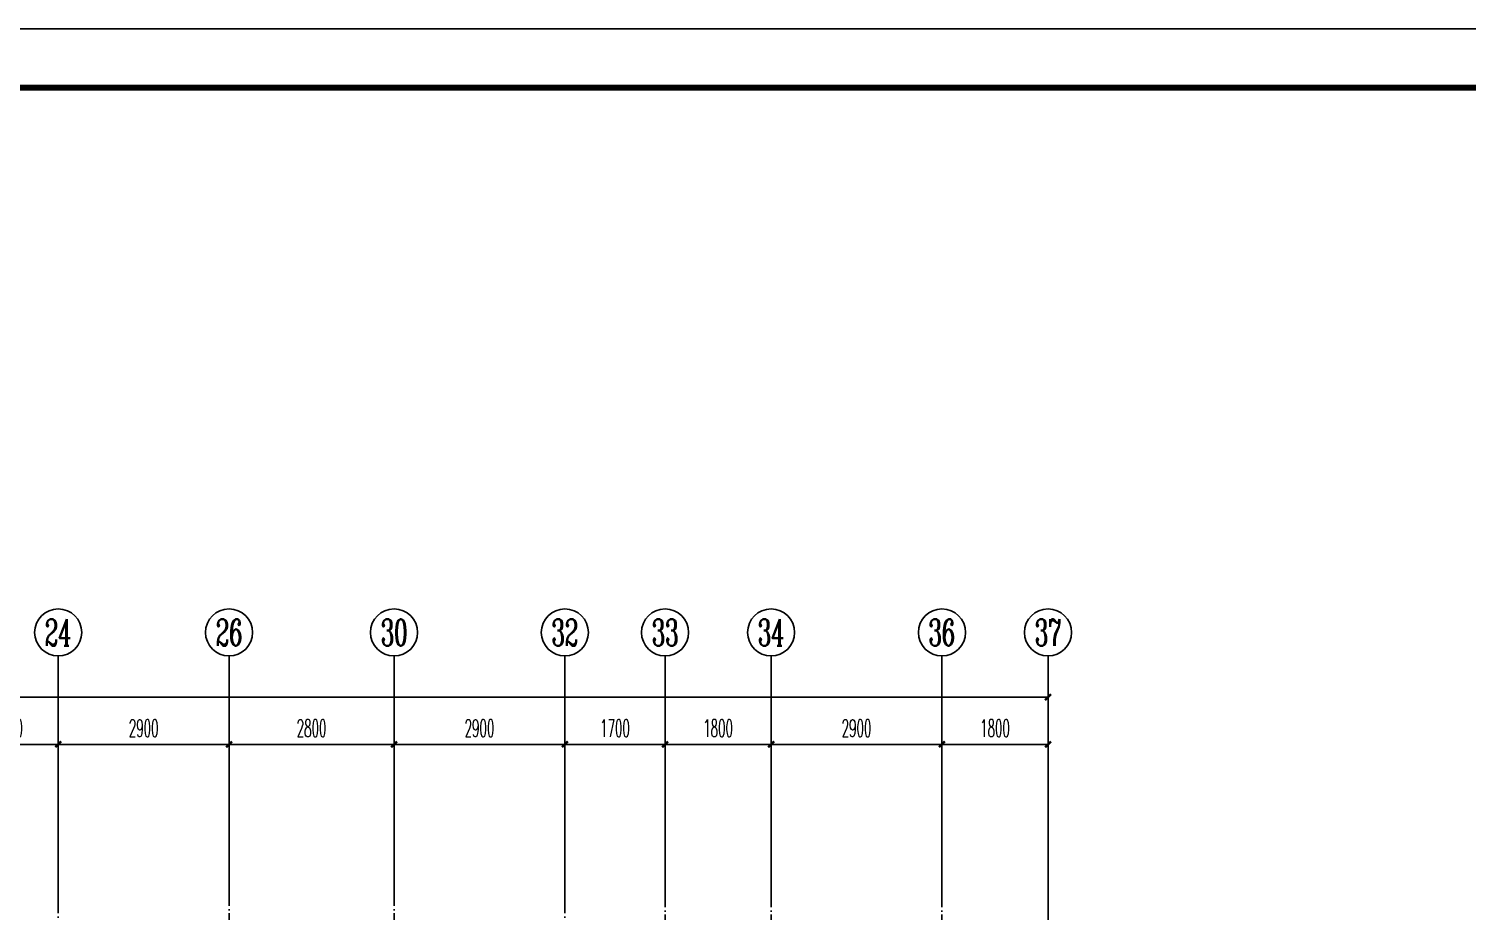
# Model space of a CAD drawing. Extents: x 27938 to 1507990, y 110129 to 923079.
# Drawn here: x 860617 to 885032, y 223623 to 238607 of the extents above; entities that cross this region are included whole.
import ezdxf
from ezdxf.enums import TextEntityAlignment as Align

# ---------------------------------------------------------------- set-up
doc = ezdxf.new("R2010")
doc.units = 0
doc.header["$LTSCALE"] = 1000
doc.header["$MEASUREMENT"] = 0
doc.linetypes.add('DOTE', pattern=[2.42, 2, -0.2, 0.02, -0.2])
for name, color, linetype in [('AXIS', 3, 'Continuous'), ('AXIS_TEXT', 7, 'Continuous'), ('DOTE', 1, 'Continuous'), ('图框', 140, 'Continuous')]:
    doc.layers.add(name, color=color, linetype=linetype)
doc.layers.add('yichutu', color=7, linetype='Continuous', true_color=0xffffff, plot=False)
doc.styles.add('_TCH_AXIS', font='COMPLEX', dxfattribs={"bigfont": 'GBCBIG'})
doc.styles.add('_TCH_DIM_T3', font='SIMPLEX.shx', dxfattribs={"width": 0.494118, "bigfont": 'GBCBIG.shx'})
doc.styles.add('COMPLEX', font='COMPLEX')
doc.dimstyles.new('_TCH_ARCH&&100', dxfattribs={"dimtxt": 297.5, "dimasz": 100, "dimexe": 250, "dimexo": 300, "dimgap": 126.25, "dimtad": 1, "dimdec": 0, "dimzin": 0, "dimdsep": 46, "dimtxsty": '_TCH_DIM_T3', "dimblk": 'ARCHTICK', "dimcen": 0.09, "dimclrt": 4, "dimazin": 2, "dimtfac": 1, "dimtdec": 0, "dimtix": 1, "dimtmove": 2, "dimatfit": 3, "dimfxl": 100, "dimtolj": 1, "dimtzin": 0, "dimarcsym": 0})

# ---------------------------------------------------------------- blocks, each defined once
blk = doc.blocks.new('TK')
at = {"layer": '图框'}
blk.add_lwpolyline([(465375, 548714), (549475, 548714), (549475, 489314), (465375, 489314)], close=True, dxfattribs=at)
blk.add_lwpolyline([(465375, 548714), (549475, 548714), (549475, 489314), (465375, 489314)], close=True, dxfattribs=at)
at = {"layer": '图框', "const_width": 100}
blk.add_lwpolyline([(548475, 490314), (548475, 547714), (467875, 547714), (467875, 490314)], close=True, dxfattribs=at)
blk = doc.blocks.new('yct-841-594-84100-59399.9999999999-100-1000.0')
at = {"layer": 'yichutu', "color": 7, "true_color": 0xffffff}
blk.add_lwpolyline([(0, 0), (0, 59400), (84100, 59400), (84100, 0)], close=True, dxfattribs=at)
blk = doc.blocks.new('_ArchTick')
at = {"color": 0, "linetype": 'ByBlock', "const_width": 0.4}
blk.add_lwpolyline([(-0.5, -0.5), (0.5, 0.5)], dxfattribs=at)
blk = doc.blocks.new('*D1029')
at = {"layer": 'AXIS', "color": 0, "lineweight": -2}
for p, q in [((876117, 224257), (876117, 226707)), ((877917, 224257), (877917, 226707)), ((876117, 226457), (877917, 226457))]:
    blk.add_line(p, q, dxfattribs=at)
at = {"layer": 'Defpoints', "color": 0}
for p in [(877917, 226457), (876117, 223957), (877917, 223957)]:
    blk.add_point(p, dxfattribs=at)
at = {"layer": 'AXIS', "color": 0, "lineweight": -2, "xscale": 100, "yscale": 100, "zscale": 100, "rotation": 180}
blk.add_blockref('_ArchTick', (876117, 226457), dxfattribs=at)
at = {"layer": 'AXIS', "color": 0, "lineweight": -2, "xscale": 100, "yscale": 100, "zscale": 100}
blk.add_blockref('_ArchTick', (877917, 226457), dxfattribs=at)
at = {"layer": 'AXIS', "color": 4, "insert": (877017, 226732), "char_height": 297.5, "attachment_point": 5, "style": '_TCH_DIM_T3'}
blk.add_mtext('\\A1;1800', dxfattribs=at)
blk = doc.blocks.new('*D1030')
at = {"layer": 'AXIS', "color": 0, "lineweight": -2}
for p, q in [((873217, 224257), (873217, 226707)), ((876117, 224257), (876117, 226707)), ((873217, 226457), (876117, 226457))]:
    blk.add_line(p, q, dxfattribs=at)
at = {"layer": 'Defpoints', "color": 0}
for p in [(876117, 226457), (873217, 223957), (876117, 223957)]:
    blk.add_point(p, dxfattribs=at)
at = {"layer": 'AXIS', "color": 0, "lineweight": -2, "xscale": 100, "yscale": 100, "zscale": 100, "rotation": 180}
blk.add_blockref('_ArchTick', (873217, 226457), dxfattribs=at)
at = {"layer": 'AXIS', "color": 0, "lineweight": -2, "xscale": 100, "yscale": 100, "zscale": 100}
blk.add_blockref('_ArchTick', (876117, 226457), dxfattribs=at)
at = {"layer": 'AXIS', "color": 4, "insert": (874667, 226732), "char_height": 297.5, "attachment_point": 5, "style": '_TCH_DIM_T3'}
blk.add_mtext('\\A1;2900', dxfattribs=at)
blk = doc.blocks.new('*D1031')
at = {"layer": 'AXIS', "color": 0, "lineweight": -2}
for p, q in [((871417, 224257), (871417, 226707)), ((873217, 224257), (873217, 226707)), ((871417, 226457), (873217, 226457))]:
    blk.add_line(p, q, dxfattribs=at)
at = {"layer": 'Defpoints', "color": 0}
for p in [(873217, 226457), (871417, 223957), (873217, 223957)]:
    blk.add_point(p, dxfattribs=at)
at = {"layer": 'AXIS', "color": 0, "lineweight": -2, "xscale": 100, "yscale": 100, "zscale": 100, "rotation": 180}
blk.add_blockref('_ArchTick', (871417, 226457), dxfattribs=at)
at = {"layer": 'AXIS', "color": 0, "lineweight": -2, "xscale": 100, "yscale": 100, "zscale": 100}
blk.add_blockref('_ArchTick', (873217, 226457), dxfattribs=at)
at = {"layer": 'AXIS', "color": 4, "insert": (872317, 226732), "char_height": 297.5, "attachment_point": 5, "style": '_TCH_DIM_T3'}
blk.add_mtext('\\A1;1800', dxfattribs=at)
blk = doc.blocks.new('*D1032')
at = {"layer": 'AXIS', "color": 0, "lineweight": -2}
for p, q in [((869717, 224257), (869717, 226707)), ((871417, 224257), (871417, 226707)), ((869717, 226457), (871417, 226457))]:
    blk.add_line(p, q, dxfattribs=at)
at = {"layer": 'Defpoints', "color": 0}
for p in [(871417, 226457), (869717, 223957), (871417, 223957)]:
    blk.add_point(p, dxfattribs=at)
at = {"layer": 'AXIS', "color": 0, "lineweight": -2, "xscale": 100, "yscale": 100, "zscale": 100, "rotation": 180}
blk.add_blockref('_ArchTick', (869717, 226457), dxfattribs=at)
at = {"layer": 'AXIS', "color": 0, "lineweight": -2, "xscale": 100, "yscale": 100, "zscale": 100}
blk.add_blockref('_ArchTick', (871417, 226457), dxfattribs=at)
at = {"layer": 'AXIS', "color": 4, "insert": (870567, 226732), "char_height": 297.5, "attachment_point": 5, "style": '_TCH_DIM_T3'}
blk.add_mtext('\\A1;1700', dxfattribs=at)
blk = doc.blocks.new('*D1033')
at = {"layer": 'AXIS', "color": 0, "lineweight": -2}
for p, q in [((866817, 224257), (866817, 226707)), ((869717, 224257), (869717, 226707)), ((866817, 226457), (869717, 226457))]:
    blk.add_line(p, q, dxfattribs=at)
at = {"layer": 'Defpoints', "color": 0}
for p in [(869717, 226457), (866817, 223957), (869717, 223957)]:
    blk.add_point(p, dxfattribs=at)
at = {"layer": 'AXIS', "color": 0, "lineweight": -2, "xscale": 100, "yscale": 100, "zscale": 100, "rotation": 180}
blk.add_blockref('_ArchTick', (866817, 226457), dxfattribs=at)
at = {"layer": 'AXIS', "color": 0, "lineweight": -2, "xscale": 100, "yscale": 100, "zscale": 100}
blk.add_blockref('_ArchTick', (869717, 226457), dxfattribs=at)
at = {"layer": 'AXIS', "color": 4, "insert": (868267, 226732), "char_height": 297.5, "attachment_point": 5, "style": '_TCH_DIM_T3'}
blk.add_mtext('\\A1;2900', dxfattribs=at)
blk = doc.blocks.new('*D1034')
at = {"layer": 'AXIS', "color": 0, "lineweight": -2}
for p, q in [((864017, 224257), (864017, 226707)), ((866817, 224257), (866817, 226707)), ((864017, 226457), (866817, 226457))]:
    blk.add_line(p, q, dxfattribs=at)
at = {"layer": 'Defpoints', "color": 0}
for p in [(866817, 226457), (864017, 223957), (866817, 223957)]:
    blk.add_point(p, dxfattribs=at)
at = {"layer": 'AXIS', "color": 0, "lineweight": -2, "xscale": 100, "yscale": 100, "zscale": 100, "rotation": 180}
blk.add_blockref('_ArchTick', (864017, 226457), dxfattribs=at)
at = {"layer": 'AXIS', "color": 0, "lineweight": -2, "xscale": 100, "yscale": 100, "zscale": 100}
blk.add_blockref('_ArchTick', (866817, 226457), dxfattribs=at)
at = {"layer": 'AXIS', "color": 4, "insert": (865417, 226732), "char_height": 297.5, "attachment_point": 5, "style": '_TCH_DIM_T3'}
blk.add_mtext('\\A1;2800', dxfattribs=at)
blk = doc.blocks.new('*D1035')
at = {"layer": 'AXIS', "color": 0, "lineweight": -2}
for p, q in [((861117, 224257), (861117, 226707)), ((864017, 224257), (864017, 226707)), ((861117, 226457), (864017, 226457))]:
    blk.add_line(p, q, dxfattribs=at)
at = {"layer": 'Defpoints', "color": 0}
for p in [(864017, 226457), (861117, 223957), (864017, 223957)]:
    blk.add_point(p, dxfattribs=at)
at = {"layer": 'AXIS', "color": 0, "lineweight": -2, "xscale": 100, "yscale": 100, "zscale": 100, "rotation": 180}
blk.add_blockref('_ArchTick', (861117, 226457), dxfattribs=at)
at = {"layer": 'AXIS', "color": 0, "lineweight": -2, "xscale": 100, "yscale": 100, "zscale": 100}
blk.add_blockref('_ArchTick', (864017, 226457), dxfattribs=at)
at = {"layer": 'AXIS', "color": 4, "insert": (862567, 226732), "char_height": 297.5, "attachment_point": 5, "style": '_TCH_DIM_T3'}
blk.add_mtext('\\A1;2900', dxfattribs=at)
blk = doc.blocks.new('*D1036')
at = {"layer": 'AXIS', "color": 0, "lineweight": -2}
for p, q in [((859417, 224257), (859417, 226707)), ((861117, 224257), (861117, 226707)), ((859417, 226457), (861117, 226457))]:
    blk.add_line(p, q, dxfattribs=at)
at = {"layer": 'Defpoints', "color": 0}
for p in [(861117, 226457), (859417, 223957), (861117, 223957)]:
    blk.add_point(p, dxfattribs=at)
at = {"layer": 'AXIS', "color": 0, "lineweight": -2, "xscale": 100, "yscale": 100, "zscale": 100, "rotation": 180}
blk.add_blockref('_ArchTick', (859417, 226457), dxfattribs=at)
at = {"layer": 'AXIS', "color": 0, "lineweight": -2, "xscale": 100, "yscale": 100, "zscale": 100}
blk.add_blockref('_ArchTick', (861117, 226457), dxfattribs=at)
at = {"layer": 'AXIS', "color": 4, "insert": (860267, 226732), "char_height": 297.5, "attachment_point": 5, "style": '_TCH_DIM_T3'}
blk.add_mtext('\\A1;1700', dxfattribs=at)
blk = doc.blocks.new('*D1051')
at = {"layer": 'AXIS', "color": 0, "lineweight": -2}
for p, q in [((827917, 224257), (827917, 227507)), ((877917, 224257), (877917, 227507)), ((827917, 227257), (877917, 227257))]:
    blk.add_line(p, q, dxfattribs=at)
at = {"layer": 'Defpoints', "color": 0}
for p in [(877917, 227257), (827917, 223957), (877917, 223957)]:
    blk.add_point(p, dxfattribs=at)
at = {"layer": 'AXIS', "color": 0, "lineweight": -2, "xscale": 100, "yscale": 100, "zscale": 100, "rotation": 180}
blk.add_blockref('_ArchTick', (827917, 227257), dxfattribs=at)
at = {"layer": 'AXIS', "color": 0, "lineweight": -2, "xscale": 100, "yscale": 100, "zscale": 100}
blk.add_blockref('_ArchTick', (877917, 227257), dxfattribs=at)
at = {"layer": 'AXIS', "color": 4, "insert": (852917, 227532), "char_height": 297.5, "attachment_point": 5, "style": '_TCH_DIM_T3'}
blk.add_mtext('\\A1;50000', dxfattribs=at)
blk = doc.blocks.new('_AXISO')
blk.add_circle((0, 0), 0.5)
at = {"layer": 'AXIS_TEXT', "style": 'COMPLEX', "width": 1.041667}
blk.add_attdef('A', text='', height=0.56, dxfattribs=at).set_placement((-0.25, -0.28), (0.25, -0.28), align=Align.FIT)

msp = doc.modelspace()

# ---------------------------------------------------------------- linework, layer by layer
at = {"layer": 'AXIS', "color": 8}
for p, q in [((861116.6, 223957), (861116.6, 227957)), ((864016.6, 223957), (864016.6, 227957)), ((866816.6, 223957), (866816.6, 227957)), ((869716.6, 223957), (869716.6, 227957)), ((871416.6, 223957), (871416.6, 227957)), ((873216.6, 223957), (873216.6, 227957)), ((876116.6, 223957), (876116.6, 227957)), ((877916.6, 223957), (877916.6, 227957))]:
    msp.add_line(p, q, dxfattribs=at)
at = {"layer": 'DOTE', "color": 169, "linetype": 'DOTE', "ltscale": 0.3}
for p, q in [((861116.6, 218507), (861116.6, 223957)), ((864016.6, 217907.3), (864016.6, 223957)), ((866816.6, 217907.3), (866816.6, 223957)), ((869716.6, 218507), (869716.6, 223957)), ((871416.6, 215707), (871416.6, 223957)), ((873216.6, 215707), (873216.6, 223957)), ((876116.6, 215707), (876116.6, 223957)), ((877916.6, 223957), (877916.6, 207407))]:
    msp.add_line(p, q, dxfattribs=at)

# ---------------------------------------------------------------- block references
msp.add_blockref('TK', (348239.1, -310106.9))
at = {"layer": 'AXIS', "color": 8}
ref = msp.add_blockref('_AXISO', (861116.6, 228357), dxfattribs=dict(at, xscale=800, yscale=800, zscale=800))
ref.add_attrib('A', '24', dxfattribs={"layer": 'AXIS_TEXT', "color": 8, "ltscale": 0.5, "height": 452.55, "style": '_TCH_AXIS', "width": 0.583333}).set_placement((860890.3, 228130.7), (861342.9, 228130.7), align=Align.FIT)
ref = msp.add_blockref('_AXISO', (864016.6, 228357), dxfattribs=dict(at, xscale=800, yscale=800, zscale=800))
ref.add_attrib('A', '26', dxfattribs={"layer": 'AXIS_TEXT', "color": 8, "ltscale": 0.5, "height": 452.55, "style": '_TCH_AXIS', "width": 0.617647}).set_placement((863790.3, 228130.7), (864242.9, 228130.7), align=Align.FIT)
ref = msp.add_blockref('_AXISO', (866816.6, 228357), dxfattribs=dict(at, xscale=800, yscale=800, zscale=800))
ref.add_attrib('A', '30', dxfattribs={"layer": 'AXIS_TEXT', "color": 8, "ltscale": 0.5, "height": 452.55, "style": '_TCH_AXIS', "width": 0.636364}).set_placement((866590.3, 228130.7), (867042.9, 228130.7), align=Align.FIT)
ref = msp.add_blockref('_AXISO', (869716.6, 228357), dxfattribs=dict(at, xscale=800, yscale=800, zscale=800))
ref.add_attrib('A', '32', dxfattribs={"layer": 'AXIS_TEXT', "color": 8, "ltscale": 0.5, "height": 452.55, "style": '_TCH_AXIS', "width": 0.636364}).set_placement((869490.3, 228130.7), (869942.9, 228130.7), align=Align.FIT)
ref = msp.add_blockref('_AXISO', (871416.6, 228357), dxfattribs=dict(at, xscale=800, yscale=800, zscale=800))
ref.add_attrib('A', '33', dxfattribs={"layer": 'AXIS_TEXT', "color": 8, "ltscale": 0.5, "height": 452.55, "style": '_TCH_AXIS', "width": 0.636364}).set_placement((871190.3, 228130.7), (871642.9, 228130.7), align=Align.FIT)
ref = msp.add_blockref('_AXISO', (873216.6, 228357), dxfattribs=dict(at, xscale=800, yscale=800, zscale=800))
ref.add_attrib('A', '34', dxfattribs={"layer": 'AXIS_TEXT', "color": 8, "ltscale": 0.5, "height": 452.55, "style": '_TCH_AXIS', "width": 0.6}).set_placement((872990.3, 228130.7), (873442.9, 228130.7), align=Align.FIT)
ref = msp.add_blockref('_AXISO', (876116.6, 228357), dxfattribs=dict(at, xscale=800, yscale=800, zscale=800))
ref.add_attrib('A', '36', dxfattribs={"layer": 'AXIS_TEXT', "color": 8, "ltscale": 0.5, "height": 452.55, "style": '_TCH_AXIS', "width": 0.636364}).set_placement((875890.3, 228130.7), (876342.9, 228130.7), align=Align.FIT)
ref = msp.add_blockref('_AXISO', (877916.6, 228357), dxfattribs=dict(at, xscale=800, yscale=800, zscale=800))
ref.add_attrib('A', '37', dxfattribs={"layer": 'AXIS_TEXT', "color": 8, "ltscale": 0.5, "height": 452.55, "style": '_TCH_AXIS', "width": 0.636364}).set_placement((877690.3, 228130.7), (878142.9, 228130.7), align=Align.FIT)
at = {"layer": 'yichutu'}
msp.add_blockref('yct-841-594-84100-59399.9999999999-100-1000.0', (813614.1, 179206.8), dxfattribs=at)

# ---------------------------------------------------------------- dimensions: what is measured, and where the dimension line sits
at = {"layer": 'AXIS', "color": 8}
for p1, p2, distance, picture, middle in [((827916.6, 223957), (877916.6, 223957), 3300, '*D1051', (852916.6, 227532)), ((859416.6, 223957), (861116.6, 223957), 2500, '*D1036', (860266.6, 226732)), ((861116.6, 223957), (864016.6, 223957), 2500, '*D1035', (862566.6, 226732)), ((864016.6, 223957), (866816.6, 223957), 2500, '*D1034', (865416.6, 226732)), ((866816.6, 223957), (869716.6, 223957), 2500, '*D1033', (868266.6, 226732)), ((869716.6, 223957), (871416.6, 223957), 2500, '*D1032', (870566.6, 226732)), ((871416.6, 223957), (873216.6, 223957), 2500, '*D1031', (872316.6, 226732)), ((873216.6, 223957), (876116.6, 223957), 2500, '*D1030', (874666.6, 226732)), ((876116.6, 223957), (877916.6, 223957), 2500, '*D1029', (877016.6, 226732))]:
    dim = msp.add_aligned_dim(p1=p1, p2=p2, distance=distance, dimstyle='_TCH_ARCH&&100', dxfattribs=at)
    dim.commit()
    dim.dimension.update_dxf_attribs({"geometry": picture, "text_midpoint": middle})

doc.saveas('drawing.dxf')
